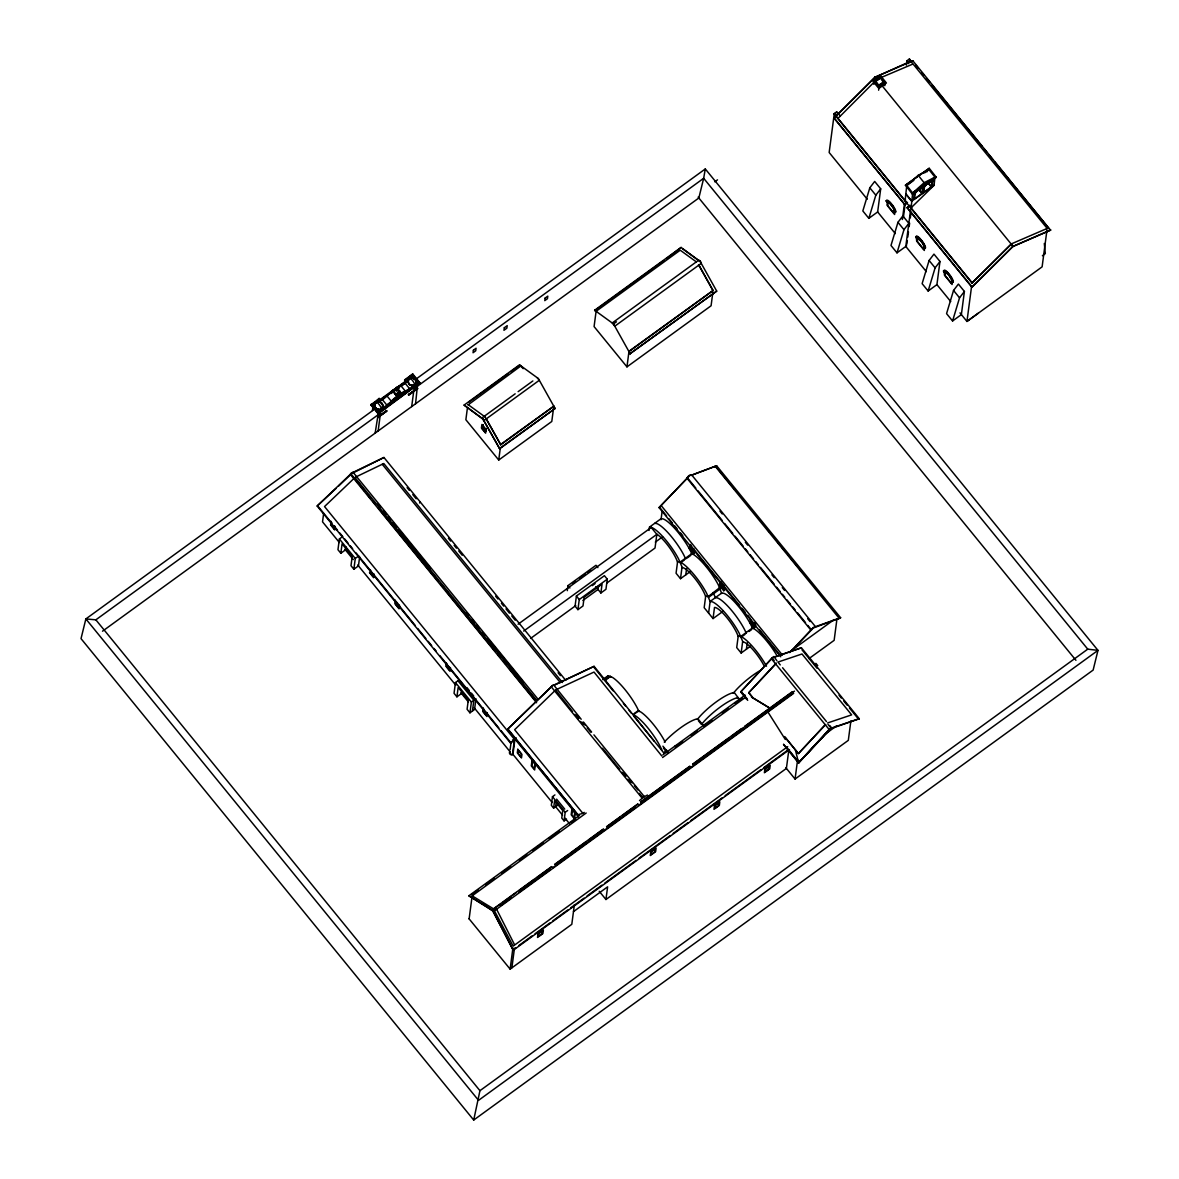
<?xml version="1.0" encoding="UTF-8"?>
<svg xmlns="http://www.w3.org/2000/svg" width="1179" height="1179" viewBox="0 0 1179 1179"><rect width="100%" height="100%" fill="white"/><g stroke="black" fill="none" stroke-linecap="round" stroke-linejoin="round"><path stroke-width="1.5" d="M905.398 185.236L917.336 176.747L905.398 185.236L912.472 194.284L936.332 177.174L912.502 194.137M911.102 207.99L912.679 192.855M914.506 191.543L913.578 199.207M921.993 193.223L922.405 188.183A4.716 1.091 -38.6 0 0 919.016 189.701A4.716 1.091 -38.6 0 0 915.376 193.179L914.506 198.883L921.949 193.592L919.03 189.51M932.825 181.065A5.895 1.371 -38.6 0 0 928.934 182.318A5.895 1.371 -38.6 0 0 923.82 187.063L922.833 193.312L923.835 184.911M919.988 174.86L929.244 168.288L919.974 175.008M931.292 186.606L931.882 181.772A4.716 1.091 -38.6 0 0 928.315 183.084A4.716 1.091 -38.6 0 0 924.439 187.063L923.805 192.265L931.248 186.975L927.342 181.654M911.691 207.445L910.851 208.049L934.063 185.324L934.962 177.145L929.037 169.717L918.205 175.303L906.739 185.575L905.104 200.622M323.65 513.351L322.53 521.84L339.405 542.546M331.034 521.295L330.577 524.847L334.762 529.975L335.219 526.423M331.299 525.318L332.139 524.714L334.969 528.177L334.129 528.781L331.299 525.318L331.667 522.489M334.129 528.781L334.497 525.952M342.809 536.46L339.375 538.965L337.96 549.723L340.834 553.246L345.418 549.915L345.83 546.776M340.834 553.246L342.072 543.858L352.226 556.311L350.988 565.699L353.862 569.221L358.46 565.891L359.639 556.93M401.258 384.84L405.517 381.745L404.648 379.874L412.753 373.994L420.004 382.895L378.208 413.903L370.943 405.001L379.137 398.414L379.992 400.285L379.137 398.414M372.431 410.484L373.065 405.679M353.862 569.221L355.277 558.463L358.725 555.957M375.143 433.194L378.297 413.21L420.004 382.895M378.15 430.954L380.508 413.048L95.853 619.83L85.861 618.931L81.027 638.635L473.707 1120.05L1093.139 670.07L1097.973 650.366L705.293 168.951L415.804 379.24M385.076 408.907L385.076 408.081L379.667 412.016M392.504 391.767L386.904 395.835A8.592 1.975 -39.2 0 1 382.468 399.725L386.859 405.119A8.592 1.975 -39.2 0 0 391.31 401.228L405.281 391.074A8.592 1.975 -39.2 0 0 409.54 388.643L405.134 383.249A8.592 1.975 -39.2 0 1 400.889 385.68A13.072 3.006 -39.2 0 0 386.904 395.835L379.815 401.641L378.857 400.477L373.212 404.589L378.562 411.147L419.061 381.731M377.781 417.042L386.83 410.985L377.693 417.823M391.207 401.965L391.31 401.228A13.072 3.006 -39.2 0 1 405.281 391.074L400.889 385.68C380.581 396.557 398.87 389.925 396.63 387.228L395.687 387.92L396.424 388.819M393.226 392.003L393.373 390.853L395.687 394.714L400.153 391.472L396.026 394.346M370.589 570.194L370.221 573.023L373.036 576.487L373.404 573.657M394.213 391.015C391.767 390.632 398.428 390.308 399.445 387.213L398.708 386.314M395.967 395.378L399.828 391.605L395.967 395.378L392.533 390.956L398.679 386.579L399.416 387.478L394.184 391.281M396.955 388.451L400.963 393.314M396.91 391.575L397.367 388.142M374.141 574.129L373.669 577.681L369.484 572.552M400.889 385.68L400.786 386.417L407.787 381.333L406.829 380.169L412.488 376.057L417.838 382.615M405.517 381.745L404.648 379.874M405.694 381.126L380.08 399.593M405.193 391.811L405.281 391.074M417.086 388.304L408.391 394.818L417.057 388.525M408.745 395.245L417.897 388.422L408.42 394.597M412.341 377.147L414.536 379.387M404.559 380.581L412.753 373.994M411.692 406.578L414.05 388.687L703.671 178.294L705.293 168.951M417.484 385.238L415.553 403.837M395.363 600.14L394.891 603.692L399.077 608.821L399.548 605.269M398.811 604.798L398.443 607.627L395.613 604.179L395.997 601.334L397.868 603.648M467.429 407.846L465.867 419.739L498.732 460.031L551.787 421.478L553.806 406.195L500.736 444.748L485.262 417.337M446.325 662.642L445.868 666.194L450.054 671.323L450.511 667.771M446.959 663.821L446.59 666.666L449.42 670.129L449.788 667.285M482.152 428.508L483.375 425.059L482.152 428.508L484.982 431.971L486.19 428.522L485.615 433.165L481.43 428.036L481.902 424.484L486.087 429.613M458.911 680.062L455.462 682.553L454.048 693.311L456.921 696.833L461.52 693.503M456.921 696.833L458.159 687.445L468.314 699.899L467.09 709.286L469.964 712.823L474.547 709.478L475.726 700.518M498.732 460.031L500.294 448.138M469.964 712.823L471.379 702.065L475.962 698.72M472.44 711.011L473.855 700.252L457.953 680.755M483.198 707.842L482.727 711.394L486.912 716.523L487.384 712.971M483.832 709.036L483.464 711.865L486.279 715.329L486.662 712.484M469.124 918.868L472.16 895.848L586.184 813.009M510.08 749.873L511.141 741.709M364.591 491.127L354.422 478.026L324.534 506.557L514.471 739.41L512.452 754.693A2.181 2.063 7.5 0 1 509.859 751.509M552.155 802.427L512.939 754.339L514.943 739.056L578.417 816.87M532.097 759.807L531.287 765.878L534.647 769.975L535.443 763.904M696.45 261.959L680.224 250.199L596.102 311.3L594.083 326.583L626.963 366.875L711.084 305.774L712.868 292.2M469.006 918.721L510.124 969.123L512.924 947.872M511.878 967.841L514.442 948.358M567.305 590.679L567.969 585.624L595.984 565.286L597.9 567.63M576.398 596.029L575.072 606.124L577.931 609.646L583.001 605.962L584.15 597.163L602.042 584.165L600.892 592.978L605.947 589.294L607.273 579.198L604.414 575.691L576.398 596.029L579.257 599.551L577.931 609.646M554.911 794.911L552.465 796.695L551.33 805.301L553.629 808.116L557.299 805.449M553.629 808.116L554.616 800.6L562.751 810.562L561.764 818.079L564.063 820.893L566.509 819.125M556.414 800.659L555.618 806.672L562.589 815.22M564.063 820.893L565.198 812.287L567.644 810.518M626.963 366.875L628.952 351.578M582.883 600.45L598.018 589.456L598.475 585.934M598.062 589.426L598.519 585.904M574.379 904.75L571.8 924.321L510.124 969.123M639.018 711.615L637.087 707.592A27.854 6.426 54 0 0 612.446 677.38L608.055 675.847L604.031 679.281M649.069 530.447L649.496 527.101L661.168 518.627L663.246 518.966A27.854 6.426 54 0 1 690.201 550.372L692.132 554.395M599.256 891.295L605.947 899.503L607.612 886.844L573.466 911.647M518.082 624.222L651.235 527.485L656.836 534.338L655.023 548.043L606.817 583.06M661.021 519.718L662.185 510.89M708.608 613.139L710.141 601.452L706.634 593.302A27.854 6.426 54 0 0 681.993 563.09L677.601 561.558L676.068 573.245L680.504 578.683L682.037 566.996L678.529 558.846A27.854 6.426 54 0 0 651.574 527.44L649.496 527.101M685.78 574.851L686.62 568.484M689.391 548.603L690.231 547.999L694.416 553.128L693.576 553.732L689.391 548.603L690.702 544.447M690.128 549.09L690.968 548.471L693.783 551.934L692.943 552.538L690.128 549.09L690.496 546.245M692.943 552.538L694.166 549.09M693.576 553.732L694.048 550.18L689.862 545.052M719.441 587.864L708.211 596.574L705.705 596.014L704.172 607.686L713.044 618.577L714.503 607.45A20.603 4.745 54 0 1 726.898 617.678A20.603 4.745 54 0 1 738.172 636.454M720.31 586.081L721.519 582.647L724.348 586.096L723.125 589.544L720.31 586.081L720.885 581.453M721.74 593.523L718.306 584.828A27.854 6.426 54 0 0 693.65 554.616L691.336 553.423M724.599 590.134L723.759 590.738L724.392 585.742M766.512 666.223A27.854 6.426 54 0 0 742.623 637.426L738.246 635.894L736.713 647.58L741.149 653.033L742.682 641.347L739.174 633.197A27.854 6.426 54 0 0 712.219 601.791L710.141 601.452L721.813 592.978L723.877 593.317A27.854 6.426 54 0 1 750.846 624.723L752.777 628.746M746.425 649.187L747.265 642.835M749.977 622.88L750.448 619.329L754.634 624.457L754.162 628.009L749.977 622.88L750.817 622.261M750.714 623.352L751.554 622.748L754.368 626.196L753.528 626.815L750.714 623.352L751.082 620.522M753.528 626.815L753.912 623.971M754.162 628.009L755.474 623.838L754.796 622.998M840.318 116.058L836.795 111.74L834.29 113.552L829.161 152.504L867.258 199.222M835.911 116.176L875.304 77.062L876.837 79.597M873.786 84.269L874.184 81.277L880.359 76.797L885.178 82.795L884.795 85.699M875.525 81.557L880.949 77.519L879.593 77.446M788.736 750.714L786.393 768.428L605.947 899.503M878.62 90.194L879.018 87.202L885.178 82.707M879.166 86.023L879.21 85.669A3.743 0.855 -39.2 0 1 883.867 82.294C867.42 90.194 892.179 84.564 880.227 77.814A3.743 0.855 -39.2 0 0 875.57 81.204L874.847 81.941L879.033 78.919M880.345 76.9L874.17 81.38M880.507 75.707L886.416 82.972L878.841 88.469L872.917 81.218L880.507 75.618M785.833 767.721L795.059 779.039L797.623 759.615M877.648 211.955L880.698 188.817L874.685 181.448L869.807 187.815L862.836 210.967L868.849 218.336L877.648 211.955L895.362 233.663M887.433 201.638L886.976 205.146L894.596 214.49L894.994 210.348A6.204 1.43 54 0 0 892.488 205.618L890.513 203.186A6.204 1.43 54 0 0 887.625 201.3L886.829 202.066L886.225 200.666A7.546 1.739 54 0 1 889.732 202.965L892.135 205.898A7.546 1.739 54 0 1 895.2 211.645L895.259 212.397L895.804 211.203A7.546 1.739 54 0 0 892.754 205.455L890.351 202.523A7.546 1.739 54 0 0 886.844 200.209L886.004 201.064M906.386 65.11L906.946 60.763L909.451 58.95L911.043 61.809M909.451 58.95L909.083 59.849M836.928 619.152L834.142 640.344L809 658.589M902.362 219.515L904.381 204.173M903.379 217.525L905.221 203.554M910.615 209.788L905.796 246.455L926.355 271.656M906.857 244.097L907.329 240.604M907.786 237.112L908.478 231.88M909.156 226.648L909.628 223.155M910.306 217.909L910.777 214.416M850.884 720.855L848.32 740.353L795.059 779.039M927.121 171.751L927.225 171.014M932.132 186.695L933.149 178.442M936.922 284.625L939.972 261.487L933.96 254.119L929.096 260.485L922.125 283.653L928.138 291.021L936.922 284.625L950.746 301.573M964.407 291.449L961.371 314.587L952.573 320.983L946.56 313.614L953.531 290.447L958.409 284.08L964.407 291.449L959.544 297.815L952.573 320.983M971.555 286.526L966.957 321.44L960.001 312.907M1046.952 230.126L1042.118 266.837L966.957 321.44L978.393 313.128M373.345 410.086L85.861 618.931L478.541 1100.346L1097.973 650.366L1087.76 649.157L479.941 1090.693L473.707 1120.05M868.849 218.336L875.82 195.183L880.698 188.817M896.998 252.851L903.969 229.684L908.847 223.317L902.834 215.949L897.956 222.315L890.985 245.483L896.998 252.851L906.636 245.851M928.138 291.021L935.109 267.854L939.972 261.487M641.671 797.608L643.822 796.046M886.829 202.066L887.006 201.742A6.204 1.43 54 0 1 889.894 203.643L891.869 206.06A6.204 1.43 54 0 1 894.389 210.79L895.259 212.397M915.7 237.023L915.921 236.625A7.546 1.739 54 0 1 919.428 238.924L921.831 241.857A7.546 1.739 54 0 1 924.881 247.605L924.955 248.356L925.5 247.163A7.546 1.739 54 0 0 922.435 241.415L920.033 238.467A7.546 1.739 54 0 0 916.525 236.168L915.7 237.023L916.525 238.025L917.306 237.259A6.204 1.43 54 0 1 920.195 239.145L922.17 241.577A6.204 1.43 54 0 1 924.69 246.308L924.292 250.449L916.658 241.105L916.304 236.566M916.525 238.025L916.702 237.701A6.204 1.43 54 0 1 919.591 239.602L921.565 242.019A6.204 1.43 54 0 1 924.071 246.75L924.955 248.356M943.48 271.082L943.701 270.684A7.546 1.739 54 0 1 947.209 272.983L949.611 275.93A7.546 1.739 54 0 1 952.676 281.678L952.735 282.429L953.28 281.236A7.546 1.739 54 0 0 950.23 275.488L947.828 272.541A7.546 1.739 54 0 0 944.32 270.242L943.48 271.082L944.305 272.084L945.101 271.317A6.204 1.43 54 0 1 947.99 273.219L949.965 275.635A6.204 1.43 54 0 1 952.47 280.366L952.072 284.507L944.453 275.164L944.099 270.639M944.305 272.084L944.482 271.774A6.204 1.43 54 0 1 947.371 273.661L949.346 276.078A6.204 1.43 54 0 1 951.866 280.808L952.735 282.429M791.507 651.073L813.245 628.039L840.642 617.767L716.64 465.764L690.85 475.461C691.881 473.177 686.561 476.876 687.49 477.908L695.787 488.091M663.762 752.968L666.489 749.844M565.773 680.401L383.941 457.481L351.622 473.619L338.594 486.057M419.577 502.961L420.299 502.062M663.497 752.585L594.083 666.341L552.435 685.751L507.604 729.167L577.887 814.777L508.002 729.108M554.027 685.353L594.083 666.341M639.283 793.364L642.732 797.594L647.463 795.044M877.132 79.317L874.744 77.475L911.146 61.028M909.377 59.495L1047.188 228.431L1011.14 243.979L1012.673 246.573L1050.489 230.259L912.87 60.807L910.777 61.927M912.605 64.167L881.921 77.18M1012.673 246.573L1050.798 229.905M1046.878 228.785L1046.421 228.977M697.32 719.396L700.223 716.007A27.854 6.396 -39.2 0 1 734.296 692.53L739.94 700.149M733.279 693.281L736.182 689.892A27.854 6.396 -39.2 0 1 760.794 670.173M737.406 698.336L738.422 697.585A27.854 6.396 -39.2 0 0 704.349 721.062L701.446 724.451L698.351 720.664M875.511 81.277L879.18 85.92M690.85 475.461L716.64 465.764M714.503 467.017L715.167 466.28L839.168 618.297L838.505 619.034M840.642 617.767L813.318 627.434L789.665 652.591M774.205 660.564L772.157 658.044L772.731 657.44L740.78 691.837L746.513 699.059M830.001 728.961L859.27 718.718L801.411 647.787L774.323 657.322M825.727 724.525L798.389 753.646L785.17 737.464M783.534 744.435L798.581 762.887L830.576 728.357L859.27 718.718M795.427 750.021L798.581 762.887L831.092 728.18L798.625 762.754L783.593 744.317M747.722 700.355L740.78 691.837L772.157 658.044M753.41 698.307L748.783 692.648L776.254 663.07M784.595 736.536L798.448 753.528L825.226 724.687M798.625 762.754L829.721 728.769L831.711 727.974L829.662 725.468M780.734 656.762L659.046 507.604L687.49 477.908M659.046 507.604L689.243 476.036M833.98 118.121L836.176 116.131L906.931 202.862L904.971 204.778L833.98 118.121L875.039 77.121L912.87 60.807M874.361 81.882L838.004 118.372M834.216 114.098L972.012 283.034L1011.405 243.92L1013.233 246.16L971.909 287.204L907.064 207.725L909.864 205.19M971.909 287.204L1013.233 246.16M904.72 204.837L907.506 202.316M907.064 207.725L909.274 205.75L972.277 282.975M507.604 729.167L552.435 685.751M584.268 812.39L582.898 813.377L514.648 729.713L555.781 689.862M639.504 800.615L643.587 796.975L642.732 797.594M514.471 739.41L510.566 743.124L317.151 506.012L351.696 473.03L383.941 457.481M317.151 506.012L335.986 488.533M510.566 743.124L516.151 737.803M912.664 193.002L924.13 182.73L934.962 177.145L912.664 193.002L906.754 185.427L913.917 180.328M370.943 405.001L374.996 402.068M379.992 400.285L385.666 396.173M388.495 394.11L398.428 386.904M391.001 393.521L393.801 391.487M395.982 395.319L400.506 392.032L398.193 389.188M392.386 401.73L406.696 391.177M392.371 401.951L399.504 396.763M415.995 385.621L418.707 383.661M377.811 416.835L386.476 410.543M377.722 417.602L386.83 410.985M714.783 181.817L717.495 179.842M102.514 631.192L698.838 197.998L703.671 178.294L1087.76 649.157M834.201 114.245L836.722 112.285M885.178 82.81L879.003 87.29L874.184 81.277M464.084 405.09L483.184 419.208L464.084 405.09L519.482 364.842L538.361 378.547L555.088 408.509L499.69 448.757L482.712 418.633L499.69 448.757M596.102 311.3L594.643 310.239L681.094 247.443L700.193 261.561L682.744 248.902M468.667 402.348L508.031 373.743M510.949 371.636L519.688 365.284L520.941 365.903L468.092 404.883M594.864 310.666L663.733 260.647M666.666 258.51L681.094 247.443M515.164 393.815L481.872 418L484.083 420.476L539.319 380.272L537.27 377.752M518.112 391.664L532.849 380.964M594.643 310.239L613.522 323.93L616.47 321.793M500.486 444.601L553.806 406.21M628.716 351.46L713.089 290.491L628.967 351.607M499.439 448.609L555.088 408.509M716.714 291.11L629.984 353.744L716.714 291.11L699.987 261.134M904.838 200.681L905.678 200.076M894.448 211.395L895.878 211.955M924.13 247.354L925.559 247.914M951.91 281.427L953.354 281.987M972.778 282.488L972.012 283.034L1011.405 243.92M572.876 583.237L575.617 581.232M579.744 578.241L585.256 574.247M588.012 572.242L590.753 570.238M523.668 631.074L656.836 534.338M1042.398 255.725L1045.331 253.603L1044.299 243.478M592.3 585.639L595.086 583.605M655.318 542.104L662.613 536.813M579.257 599.551L607.273 579.198M530.579 638.443L575.794 605.593M680.106 562.118L691.778 553.644M681.786 561.911L684.424 559.996M687.033 558.109L690.865 555.324M680.504 578.683L689.907 571.844M708.579 597.326L720.236 588.852M602.778 679.679L608.055 675.847M610.132 676.186L604.856 680.018L605.652 680.99M605.284 680.239L610.56 676.407L610.928 677.159M713.044 618.577L723.258 611.164M754.634 624.457L755.474 623.838M634.273 713.516L638.222 710.642L640.536 711.836A27.854 6.426 54 0 1 665.192 742.048M740.751 636.468L752.423 627.98M633.388 714.695L638.664 710.863M741.119 637.22L745.069 634.346M748.945 631.531L751.509 629.674M741.149 653.033L750.551 646.195M791.33 650.675L834.201 619.535M514.442 944.497L496.33 908.7L493.102 911.058L468.844 895.804L579.537 815.382M662.878 754.84L745.128 695.094M661.832 756.034L594.01 672.059L556.812 689.376M472.204 894.404L478.114 890.116M485.483 884.751L494.34 878.326M501.723 872.961L510.581 866.536M519.438 860.095L526.821 854.731M532.716 850.442L543.047 842.941M548.957 838.652L559.288 831.151M571.093 822.574L575.514 819.361M682.538 741.606L675.213 746.941L674.801 746.189M691.336 735.224L697.187 730.965M704.511 725.645L711.836 720.325M722.093 712.868L727.959 708.608M735.283 703.288L742.608 697.968M662.569 757.522L745.482 697.349M551.625 866.58L491.997 909.893L493.456 911.514L793.673 693.355M554.602 864.413L603.56 828.852M606.537 826.685L637.692 804.049M640.654 801.897L689.627 766.321M692.589 764.169L741.562 728.593M744.538 726.441L792.347 691.705M789.532 749.549L513.263 950.245L492.247 909.996L499.94 904.411M502.947 902.318L516.284 892.547M519.261 890.454L534.102 879.593M537.064 877.53L551.905 866.742M554.882 864.59L568.263 854.775M571.196 852.741L586.081 841.835M589.014 839.802L602.425 829.972M606.817 826.862L620.242 817.018M623.131 815.013L638.075 804.078M640.949 802.074L690.054 766.306M692.884 764.346L728.666 738.26M731.466 736.315L743.522 727.472M744.819 726.618L792.642 691.881M468.844 895.804L492.719 910.321L495.489 907.653L495.902 908.434M524.124 887.507L527.087 885.355M541.913 874.597L546.363 871.355M558.212 862.748L561.189 860.596M576.015 849.823L580.451 846.596M610.103 825.049L614.554 821.822M627.891 812.139L632.342 808.897M644.206 800.29L648.642 797.063M661.994 787.366L666.43 784.138M679.782 774.441L684.218 771.213M696.082 762.592L700.532 759.364M713.87 749.682L718.32 746.44M747.972 724.908L752.408 721.681M778.951 702.404L783.18 699.324M791.654 693.164L794.484 691.115M500.78 905.472L511.229 897.941M518.568 892.547L549.841 869.881M552.671 867.773L635.982 807.306M638.679 805.301L791.993 693.93M787.69 746.661L513.16 946.103L493.367 908.744L472.16 895.848M512.791 949.92L515.754 947.769M518.731 945.602L532.097 935.89M535.074 933.739L549.915 922.951M552.892 920.784L567.747 909.996M570.71 907.845L584.091 898.133M587.054 895.966L601.909 885.178M604.886 883.027L636.071 860.361M639.047 858.209L670.232 835.543M673.209 833.391L688.05 822.603M691.027 820.437L722.226 797.785M725.188 795.619L760.838 769.725M763.815 767.573L787.572 750.301M825.049 734.237L836.397 725.984M911.662 201.241L905.737 193.813L911.75 201.182L934.063 185.324M924.557 172.9L929.037 169.717M914.167 194.329L914.197 194.314A5.895 1.371 -38.6 0 1 918.485 189.745A5.895 1.371 -38.6 0 1 923.304 187.432L923.511 187.667M355.822 476.994L383.794 463.524L562.427 682.523M555.736 690.246L572.567 711.585M773.026 657.337L801.411 647.787M827.614 722.948L851.651 714.872L802 653.991L777.948 662.082L780.262 664.912M776.932 660.815L773.925 656.497L771.98 658.619M776.077 663.644L748.724 692.78L753.278 698.366M661.272 505.673L782.355 655.038M577.489 814.836L582.898 813.377M698.336 718.659L695.802 719.219A27.854 6.396 -39.2 0 0 664.263 742.136M654.772 523.27L656.85 523.609A27.854 6.426 54 0 1 683.805 555.014L685.751 559.038M713.059 592.506L715.417 597.62L717.495 597.959A27.854 6.426 54 0 1 744.45 629.365L746.395 633.388M751.981 627.759L754.295 628.952A27.854 6.426 54 0 1 776.475 654.802M632.946 714.474L635.26 715.668A27.854 6.426 54 0 1 661.846 749.903M751.671 697.157L770.476 708.55L751.48 696.995M492.247 909.996L493.131 911.072L482.874 903.88M467.871 404.456L485.306 417.086M408.302 381.333A3.92 3.64 0.7 0 0 408.582 383.204L409.806 384.722A3.92 3.743 16.3 0 0 413.667 385.268L413.682 385.268A3.935 3.832 44.4 0 1 409.128 383.868A3.935 3.478 -9.8 0 1 408.553 380.404M374.922 405.281A3.92 3.64 0.7 0 0 375.202 407.153L376.425 408.671A3.92 3.743 16.3 0 0 378.297 409.437M916.039 65.42L918.367 68.264M921.845 72.523L924.159 75.368M926.473 78.212L929.951 82.471M932.265 85.315L982.107 146.417M984.421 149.261L986.749 152.106M989.063 154.95L992.541 159.209M994.855 162.054L1050.489 230.259M906.946 60.763L908.655 62.855M906.857 61.47L908.626 63.622M881.111 79.185L884.412 83.355M875.039 77.121L876.867 79.361M881.509 85.035L1012.967 246.219M874.936 80.835L879.755 86.745M834.29 113.552L835.985 115.63M834.231 118.062L904.971 204.778M907.329 207.666L972.159 287.16M886.623 200.622L887.448 201.624M869.807 187.815L875.82 195.183M897.956 222.315L903.969 229.684M929.096 260.485L935.109 267.854M953.531 290.447L959.544 297.815M698.145 197.144L1075.941 660.314M715.977 466.486L734.517 489.226M766.969 529.003L769.283 531.832M777.403 541.78L779.717 544.624M782.031 547.469L785.509 551.728M787.823 554.572L802.899 573.038M691.513 474.724L815.514 626.742M719.942 511.126L722.255 513.97M745.349 542.281L747.663 545.111M771.921 574.851L774.235 577.681M782.311 587.599L784.624 590.428M807.733 618.754L810.032 621.584M698.101 490.921L722.359 520.661M724.658 523.491L732.748 533.394M735.062 536.239L743.153 546.142M745.452 548.972L747.766 551.816M750.08 554.646L753.543 558.89M755.857 561.72L758.156 564.549M760.47 567.379L774.338 584.371M776.637 587.216L780.115 591.46M782.414 594.29L784.728 597.119M787.041 599.949L790.505 604.208M792.819 607.038L795.118 609.867M797.431 612.697L805.522 622.615M807.836 625.445L811.476 629.91M686.885 478.084L810.887 630.102M815.883 663.35L817.74 665.619M802 649.821L817.047 668.272M839.021 695.212L841.334 698.056M843.648 700.886L847.126 705.145M849.44 707.975L858.695 719.323M659.65 507.412L666.592 515.93M668.92 518.775L672.384 523.034M674.712 525.878L677.026 528.723M680.504 532.982L682.818 535.826M690.938 545.774L739.601 605.446M741.915 608.276L745.393 612.549M747.722 615.379L750.036 618.223M753.514 622.483L755.827 625.327M759.305 629.586L780.159 655.156M724.23 587.186L720.045 582.058L719.573 585.609L723.759 590.738M721.15 585.477L723.965 588.94M720.413 585.005L723.552 588.852M751.863 623.544L755.002 627.39M782.576 667.741L826.45 721.533M828.012 724.422L830.06 726.927M771.464 658.796L829.323 729.713M523.196 368.688L520.352 365.49M741.296 691.675L747.073 698.764M787.572 748.4L799.141 762.592M482.535 425.678L485.35 429.127M482.992 427.903L485.822 431.352M595.822 586.685L600.892 592.978M697.865 718.763L703.981 726.264M412.65 374.701L414.728 377.251M416.806 379.785L419.916 383.602M412.458 376.204L414.536 378.754M412.355 376.971L414.507 379.594M567.969 585.624L569.884 587.982M397.854 389.674L399.681 391.914M398.193 396.881L399.15 398.06M393.344 391.163L396.085 394.538M386.904 395.835L391.31 401.228M662.922 746.16L668.021 752.394M663.409 748.046L667.476 753.027M593.626 666.916L613.095 690.791M623.411 703.436L625.695 706.236M629.129 710.451L631.428 713.266M633.712 716.066L654.33 741.355M374.17 407.919L378.326 413.004M371.031 404.294L378.297 413.21M407.079 487.634L409.364 490.42M412.768 494.605L416.172 498.776M448.388 538.287L450.702 541.102M454.151 545.346L456.465 548.176M458.764 550.991L462.227 555.235M495.637 596.206L497.951 599.02M501.399 603.265L503.698 606.094M506.012 608.909L509.461 613.154M511.774 615.983L515.223 620.213M558.094 672.767L560.408 675.611M382.232 464.275L560.364 682.656M581.188 719.249L553.614 684.866L552.081 685.647L551.212 686.753L642.083 798.109L644.235 796.547L593.936 734.885M583.502 722.093L591.622 732.041M576.885 715.196L579.184 718.011M582.632 722.241L584.931 725.056M587.23 727.885L590.679 732.115M624.045 772.997L626.344 775.826M629.792 780.056L632.091 782.871M634.39 785.7L637.839 789.93M574.88 714.4L578.329 718.63M580.628 721.46L582.927 724.274M602.484 748.238L619.727 769.401M622.026 772.216L625.489 776.445M627.788 779.26L630.087 782.09M538.11 699.339L353.022 472.219L351.342 473.03L350.296 474.356L536.578 702.728M377.943 504.111L380.272 506.97M383.764 511.259L386.093 514.103M388.422 516.962L390.75 519.821M393.079 522.665L396.571 526.954M398.9 529.813L430.335 568.352M466.427 612.594L468.756 615.453M472.248 619.727L474.577 622.586M476.906 625.445L479.234 628.304M482.727 632.578L485.055 635.437M487.384 638.296L523.476 682.538M354.879 477.451L536.519 700.12M358.003 482.24L360.332 485.085M368.482 495.077L370.81 497.936M418.545 556.459L438.337 580.716M440.666 583.576L444.159 587.864M446.487 590.708L448.816 593.568M452.309 597.856L454.637 600.701M456.966 603.56L459.294 606.419M462.787 610.693L465.115 613.552M512.85 672.074L532.643 696.332M350.974 473.929L360.258 485.306M362.572 488.135L364.9 490.98M368.364 495.239L370.692 498.083M397.323 530.742L422.804 561.97M425.118 564.815L428.596 569.074M430.91 571.903L433.224 574.748M441.329 584.681L443.643 587.525M462.183 610.25L485.335 638.635M487.649 641.479L495.755 651.412M498.083 654.257L500.397 657.101M503.875 661.36L506.189 664.19M528.192 691.174L536.298 701.107M366.905 493.972L370.383 498.231M372.697 501.06L375.025 503.905M378.488 508.164L432.929 574.895M435.243 577.739L437.556 580.569M441.034 584.828L443.348 587.673M445.662 590.517L495.46 651.56M497.774 654.404L500.088 657.234M503.566 661.493L505.879 664.337M509.357 668.596L536.003 701.254M466.869 687.578L469.139 690.363M471.423 693.149L473.693 695.934M317.755 505.953L331.697 523.049M334.025 525.908L337.518 530.182M339.832 533.026L342.161 535.87M344.489 538.729L347.982 543.003M350.296 545.848L352.624 548.707M356.117 552.98L415.391 625.651M417.72 628.51L425.855 638.473M428.183 641.332L431.661 645.606M433.99 648.45L436.318 651.309M439.811 655.583L498.835 727.959M501.09 730.7L511.17 743.079M556.606 799.156L564.741 809.118M552.465 796.695L565.198 812.287M339.375 538.965L355.277 558.463M455.462 682.553L471.379 702.065M564.903 818.049L569.501 823.694M345.034 549.443L353.317 559.598M357.723 564.992L455.816 685.25M461.593 692.324L468.49 700.783M474.223 707.827L509.962 751.627M460.812 692.648L468.417 701.962M95.853 619.83L479.941 1090.693M929.244 168.288L936.318 177.336M927.298 182.023L931.248 186.975M918.205 175.303L924.13 182.73M917.999 188.64L921.949 193.592M767.676 711.6L785.317 739.484M698.911 265.083L713.089 290.491M698.513 264.685L712.838 290.343M613.522 323.93L630.249 353.892M553.54 406.062L554.837 408.361M486.264 418.81L500.736 444.748M492.719 910.321L513.263 950.245M656.88 534.19A20.603 4.745 54 0 1 677.527 562.103M681.963 567.556A20.603 4.745 54 0 1 694.357 577.798A20.603 4.745 54 0 1 705.631 596.559M742.608 641.892A20.603 4.745 54 0 1 763.859 665.339M512.939 754.339A2.181 2.063 7.5 0 1 510.669 754.029M509.917 752.865A2.181 2.063 7.5 0 1 509.917 751.966M409.113 384.03A3.92 3.64 0.7 0 0 414.595 384.649A3.92 3.64 0.7 0 0 415.273 379.55L414.536 378.886A3.92 3.64 0.7 0 0 411.633 378.179M409.069 384A3.92 3.743 16.3 0 1 409.761 378.754A3.935 0.899 54 0 1 412.37 380.345A3.935 0.899 54 0 1 414.595 384.663M411.677 378.135A3.935 3.478 -9.8 0 1 415.317 379.329A3.935 3.832 44.4 0 1 415.789 383.249M409.761 378.754A3.92 3.743 16.3 0 1 415.229 379.535L415.76 380.39A3.92 3.743 16.3 0 1 416.025 382.335M375.733 407.978A3.92 3.64 0.7 0 0 381.215 408.597A3.92 3.64 0.7 0 0 381.893 403.498L381.156 402.835A3.92 3.64 0.7 0 0 379.27 402.127M375.703 407.963A3.92 3.743 16.3 0 1 376.396 402.702A3.935 0.899 54 0 1 378.975 404.294A3.935 0.899 54 0 1 381.215 408.612M375.173 404.353A3.935 3.478 -9.8 0 0 375.718 407.787A3.935 3.832 44.4 0 0 379.314 409.437M378.297 402.083A3.935 3.478 -9.8 0 1 381.922 403.277A3.935 3.832 44.4 0 1 382.453 407.168M376.381 402.702A3.92 3.743 16.3 0 1 381.849 403.483L382.379 404.338A3.92 3.743 16.3 0 1 382.644 406.283M514.398 739.999A2.181 2.063 7.5 0 1 512.526 739.94M473.398 350.192L473.059 352.742L475.726 350.797L476.065 348.262L473.398 350.192M504.317 327.733L503.978 330.282L506.867 328.175L507.206 325.64L504.317 327.733M545.111 298.095L544.786 300.63L547.454 298.685L547.793 296.15L545.111 298.095M517.773 749.284L517.301 752.836L521.486 757.964L521.958 754.413L517.773 749.284M518.406 750.478L518.038 753.322L520.853 756.771L521.236 753.941L518.406 750.478M532.554 761.089L531.921 765.937L534.175 768.708L534.809 763.845L532.554 761.089M537.992 933.901L537.536 937.452L542.885 933.562L543.357 930.01L537.992 933.901M538.818 933.621L538.449 936.45L542.06 933.842L542.428 930.997L538.818 933.621M571.977 808.691L571.181 814.763L574.527 818.86L575.323 812.788L571.977 808.691M572.434 809.958L571.8 814.822L574.055 817.578L574.704 812.729L572.434 809.958M650.749 851.975L650.277 855.527L655.627 851.636L656.099 848.084L650.749 851.975M651.574 851.695L651.191 854.539L654.802 851.916L655.185 849.072L651.574 851.695M714.459 805.758L713.988 809.31L719.337 805.419L719.809 801.867L714.459 805.758M715.285 805.478L714.901 808.322L718.512 805.699L718.895 802.855L715.285 805.478M764.847 769.194L764.39 772.746L769.74 768.855L770.196 765.304L764.847 769.194M765.672 768.914L765.304 771.744L768.914 769.135L769.283 766.291L765.672 768.914M888.141 202.552L887.743 205.647L893.933 213.237L894.286 209.582A5.025 1.164 54 0 0 892.252 205.75L890.646 203.79A5.025 1.164 54 0 0 888.303 202.257L888.141 202.552M917.837 238.512L917.424 241.607L923.614 249.182L923.968 245.541A5.025 1.164 54 0 0 921.934 241.71L920.342 239.75A5.025 1.164 54 0 0 917.999 238.217L917.837 238.512M945.617 272.57L945.219 275.665L951.409 283.255L951.762 279.615A5.025 1.164 54 0 0 949.729 275.783L948.122 273.808A5.025 1.164 54 0 0 945.779 272.275L945.617 272.57M612.358 322.869L698.823 260.073L700.606 261.664L701.24 263.389L614.79 326.2L612.358 322.869"/></g></svg>
